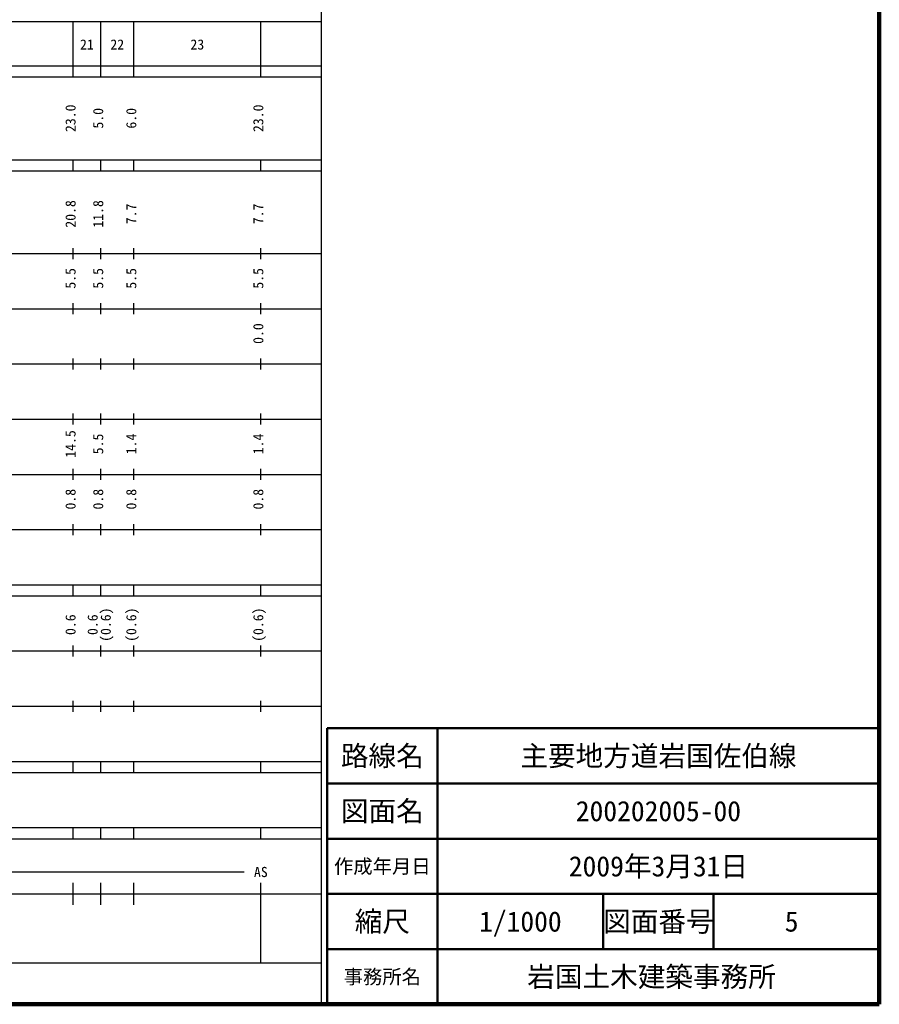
# Model space of a CAD drawing. Units: millimetres on the paper, enlarged 1000 times. Extents: x 40000 to 680000, y 20000 to 380000.
# Drawn here: x 524332 to 680000, y 20000 to 198357 of the extents above; entities that cross this region are included whole.
import ezdxf
from ezdxf.enums import TextEntityAlignment as Align

# ---------------------------------------------------------------- set-up
doc = ezdxf.new("R2010")
doc.units = ezdxf.units.MM
doc.header["$LTSCALE"] = 1000
for name, color, linetype, lineweight in [('M-TTL', 2, 'Continuous', 140), ('M-TTL-BAND', 7, 'Continuous', 25), ('M-TTL-FRAM', 2, 'Continuous', 50), ('M-TTL-LINE', 7, 'Continuous', 50)]:
    doc.layers.add(name, color=color, linetype=linetype, lineweight=lineweight)
doc.layers.add('M-TTL-TXT', color=7, linetype='Continuous')
doc.styles.add('ＭＳ ゴシック', font='')
doc.styles.get('ＭＳ ゴシック').set_extended_font_data('MS Gothic')

msp = doc.modelspace()

# ---------------------------------------------------------------- linework, layer by layer
at = {"layer": 'M-TTL'}
for p, q in [((680000, 20000), (680000, 380000)), ((40000, 20000), (680000, 20000))]:
    msp.add_line(p, q, dxfattribs=at)
at = {"layer": 'M-TTL-BAND'}
for p, q in [((579000, 20000), (579000, 370000)), ((68000, 198000), (579000, 198000)), ((534000, 188000), (534000, 198000)), ((539000, 188000), (539000, 198000)), ((545000, 188000), (545000, 198000)), ((568000, 188000), (568000, 198000)), ((40000, 190000), (579000, 190000)), ((40000, 188000), (579000, 188000)), ((40000, 173000), (579000, 173000)), ((534000, 171000), (534000, 173000)), ((539000, 171000), (539000, 173000)), ((545000, 171000), (545000, 173000)), ((568000, 171000), (568000, 173000)), ((40000, 171000), (579000, 171000)), ((534000, 155000), (534000, 157000)), ((539000, 155000), (539000, 157000)), ((545000, 155000), (545000, 157000)), ((568000, 155000), (568000, 157000)), ((40000, 156000), (579000, 156000)), ((534000, 145000), (534000, 147000)), ((539000, 145000), (539000, 147000)), ((545000, 145000), (545000, 147000)), ((568000, 145000), (568000, 147000)), ((46000, 146000), (579000, 146000)), ((52000, 136000), (579000, 136000)), ((534000, 135000), (534000, 137000)), ((539000, 135000), (539000, 137000)), ((545000, 135000), (545000, 137000)), ((568000, 135000), (568000, 137000)), ((534000, 125000), (534000, 127000)), ((539000, 125000), (539000, 127000)), ((545000, 125000), (545000, 127000)), ((568000, 125000), (568000, 127000)), ((46000, 126000), (579000, 126000)), ((52000, 116000), (579000, 116000)), ((534000, 115000), (534000, 117000)), ((539000, 115000), (539000, 117000)), ((545000, 115000), (545000, 117000)), ((568000, 115000), (568000, 117000)), ((46000, 106000), (579000, 106000)), ((534000, 105000), (534000, 107000)), ((539000, 105000), (539000, 107000)), ((545000, 105000), (545000, 107000)), ((568000, 105000), (568000, 107000)), ((40000, 96000), (579000, 96000)), ((534000, 94000), (534000, 96000)), ((539000, 94000), (539000, 96000)), ((545000, 94000), (545000, 96000)), ((568000, 94000), (568000, 96000)), ((40000, 94000), (579000, 94000)), ((49000, 84000), (579000, 84000)), ((534000, 83000), (534000, 85000)), ((539000, 83000), (539000, 85000)), ((545000, 83000), (545000, 85000)), ((568000, 83000), (568000, 85000)), ((534000, 73000), (534000, 75000)), ((539000, 73000), (539000, 75000)), ((545000, 73000), (545000, 75000)), ((568000, 73000), (568000, 75000)), ((40000, 74000), (579000, 74000)), ((40000, 64000), (579000, 64000)), ((534000, 62000), (534000, 64000)), ((539000, 62000), (539000, 64000)), ((545000, 62000), (545000, 64000)), ((568000, 62000), (568000, 64000)), ((40000, 62000), (579000, 62000)), ((40000, 52000), (579000, 52000)), ((534000, 50000), (534000, 52000)), ((539000, 50000), (539000, 52000)), ((545000, 50000), (545000, 52000)), ((568000, 50000), (568000, 52000)), ((40000, 50000), (579000, 50000)), ((71000, 44000), (565000, 44000)), ((534000, 38000), (534000, 42000)), ((539000, 38000), (539000, 42000)), ((545000, 38000), (545000, 42000)), ((568000, 27500), (568000, 42000)), ((40000, 40000), (579000, 40000)), ((68000, 27500), (579000, 27500))]:
    msp.add_line(p, q, dxfattribs=at)
at = {"layer": 'M-TTL-FRAM'}
for p, q in [((680000, 70000), (580000, 70000)), ((580000, 70000), (580000, 20000))]:
    msp.add_line(p, q, dxfattribs=at)
at = {"layer": 'M-TTL-LINE'}
for p, q in [((600000, 70000), (600000, 20000)), ((680000, 60000), (580000, 60000)), ((680000, 50000), (580000, 50000)), ((680000, 40000), (580000, 40000)), ((630000, 40000), (630000, 30000)), ((650000, 40000), (650000, 30000)), ((680000, 30000), (580000, 30000))]:
    msp.add_line(p, q, dxfattribs=at)

# ---------------------------------------------------------------- texts
at = {"layer": 'M-TTL-BAND', "style": 'ＭＳ ゴシック'}
for s, p in [('21', (536500, 192405)), ('22', (542000, 192405)), ('23', (556500, 192405)), ('AS', (568000, 42500))]:
    msp.add_text(s, height=1833, dxfattribs=at).set_placement(p, align=Align.BOTTOM_CENTER)
for s, p in [('23.0', (535000, 180500)), ('5.0', (540000, 180500)), ('6.0', (546000, 180500)), ('23.0', (569000, 180500)), ('20.8', (535000, 163174)), ('11.8', (540000, 163174)), ('7.7', (546000, 163174)), ('7.7', (569000, 163174)), ('5.5', (535000, 151500)), ('5.5', (540000, 151500)), ('5.5', (546000, 151500)), ('5.5', (569000, 151500)), ('0.0', (569000, 141500)), ('14.5', (535000, 121500)), ('5.5', (540000, 121500)), ('1.4', (546000, 121500)), ('1.4', (569000, 121500)), ('0.8', (535000, 111500)), ('0.8', (540000, 111500)), ('0.8', (546000, 111500)), ('0.8', (569000, 111500)), ('(0.6)', (541370, 88764)), ('(0.6)', (546000, 88764)), ('(0.6)', (569000, 88764)), ('0.6', (535000, 88764)), ('0.6', (539000, 88764))]:
    msp.add_text(s, height=1833, rotation=90, dxfattribs=at).set_placement(p, align=Align.BOTTOM_CENTER)
at = {"layer": 'M-TTL-TXT', "style": 'ＭＳ ゴシック'}
for s, height, p in [('路線名', 3666, (590000, 65000)), ('路線名', 3666, (590000, 65000)), ('主要地方道岩国佐伯線', 3666, (640000, 65000)), ('図面名', 3666, (590000, 55000)), ('図面名', 3666, (590000, 55000)), ('200202005-00', 3666, (640000, 55000)), ('作成年月日', 2566, (590000, 45000)), ('作成年月日', 2566, (590000, 45000)), ('2009年3月31日', 3666, (640000, 45000)), ('縮尺', 3666, (590000, 35000)), ('縮尺', 3666, (590000, 35000)), ('1/1000', 3666, (615000, 35000)), ('図面番号', 3666, (640000, 35000)), ('図面番号', 3666, (640000, 35000)), ('5', 3666, (664125, 35000)), ('岩国土木建築事務所 ', 3666, (640000, 25000)), ('事務所名', 2566, (590000, 25000)), ('事務所名', 2566, (590000, 25000))]:
    msp.add_text(s, height=height, dxfattribs=at).set_placement(p, align=Align.MIDDLE_CENTER)

doc.saveas('drawing.dxf')
